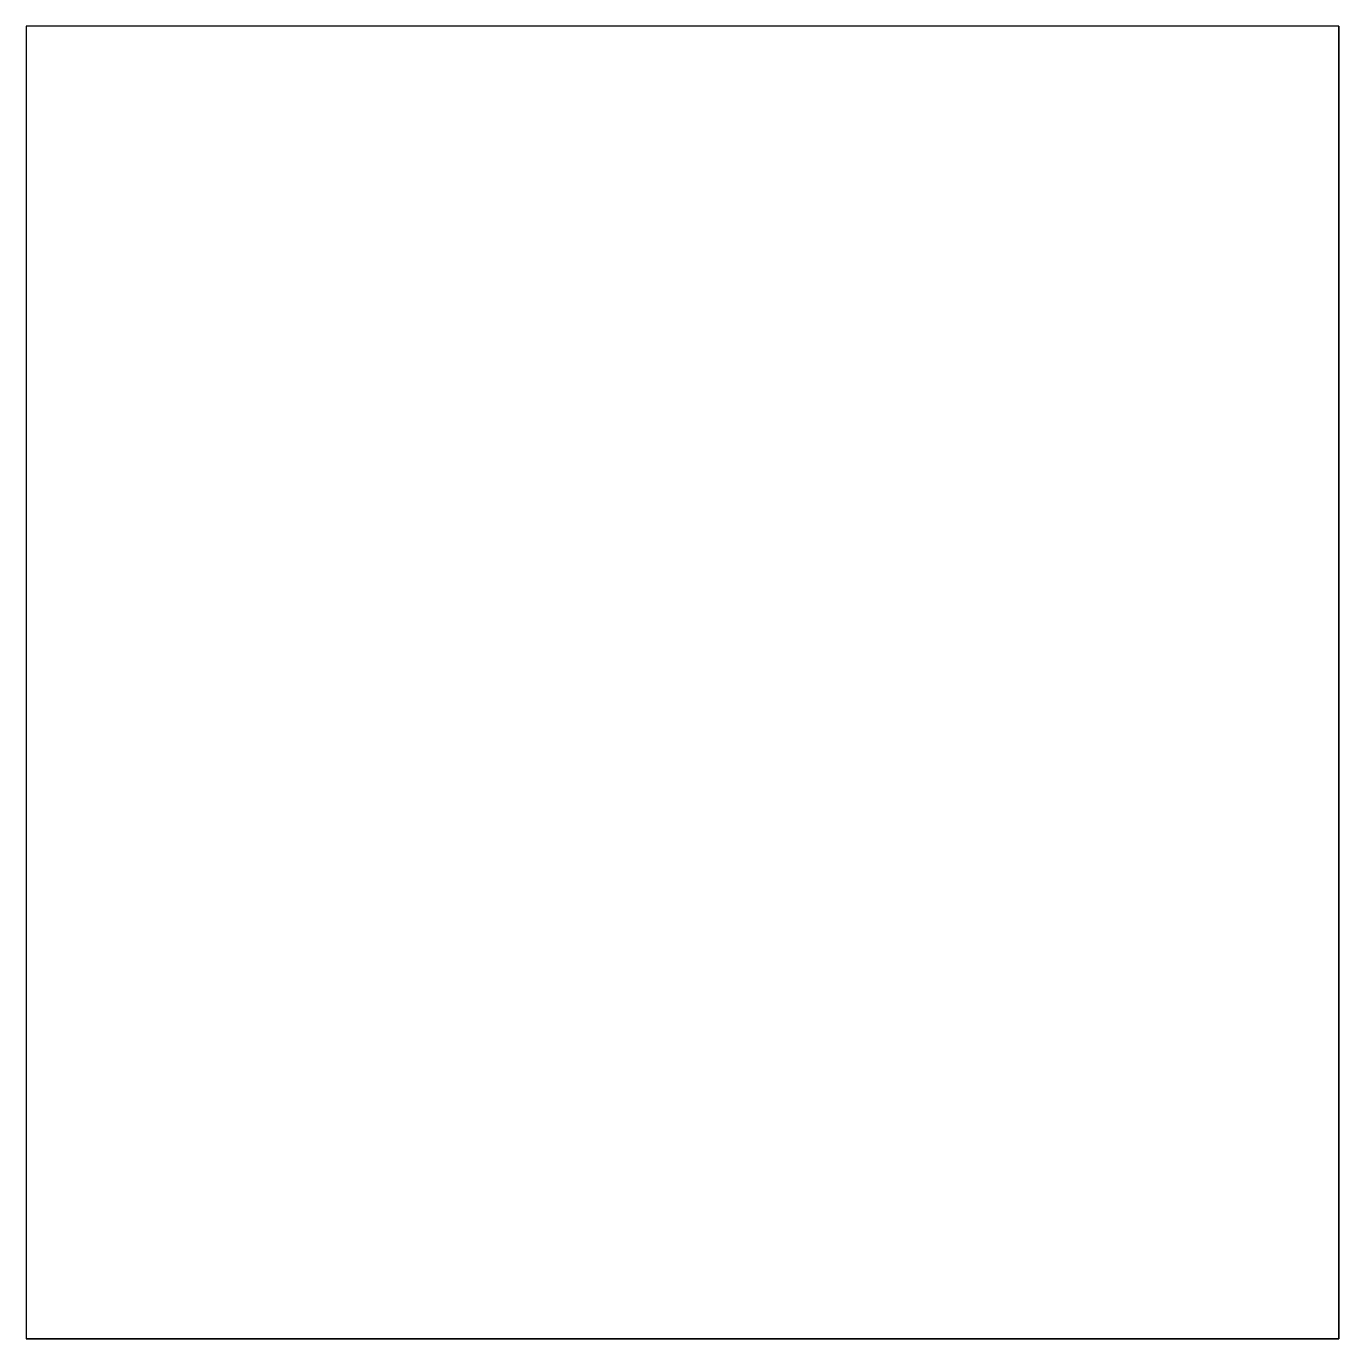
# Model space of a CAD drawing. Header units: millimetres. Extents: x 501.9 to 516.9, y 247.4 to 262.4.
import ezdxf

# ---------------------------------------------------------------- set-up
doc = ezdxf.new("R2010")
doc.units = ezdxf.units.MM

msp = doc.modelspace()

# ---------------------------------------------------------------- linework, layer by layer
for p, q in [((516.873, 262.362, 78.278), (501.873, 262.362, 78.278)), ((501.873, 262.362, 78.278), (501.873, 247.362, 78.278)), ((516.873, 262.362, 83.278), (501.873, 262.362, 83.278)), ((501.873, 262.362, 83.278), (501.873, 247.362, 83.278)), ((501.873, 262.362, 78.278), (501.873, 262.362, 83.278)), ((516.873, 247.362, 78.278), (516.873, 262.362, 78.278)), ((516.873, 262.362, 78.278), (516.873, 262.362, 83.278)), ((516.873, 262.362, 83.278), (516.873, 247.362, 83.278)), ((501.873, 247.362, 78.278), (516.873, 247.362, 78.278)), ((516.873, 247.362, 83.278), (501.873, 247.362, 83.278)), ((501.873, 247.362, 83.278), (501.873, 247.362, 78.278)), ((516.873, 247.362, 78.278), (516.873, 247.362, 83.278))]:
    msp.add_line(p, q)

doc.saveas('drawing.dxf')
